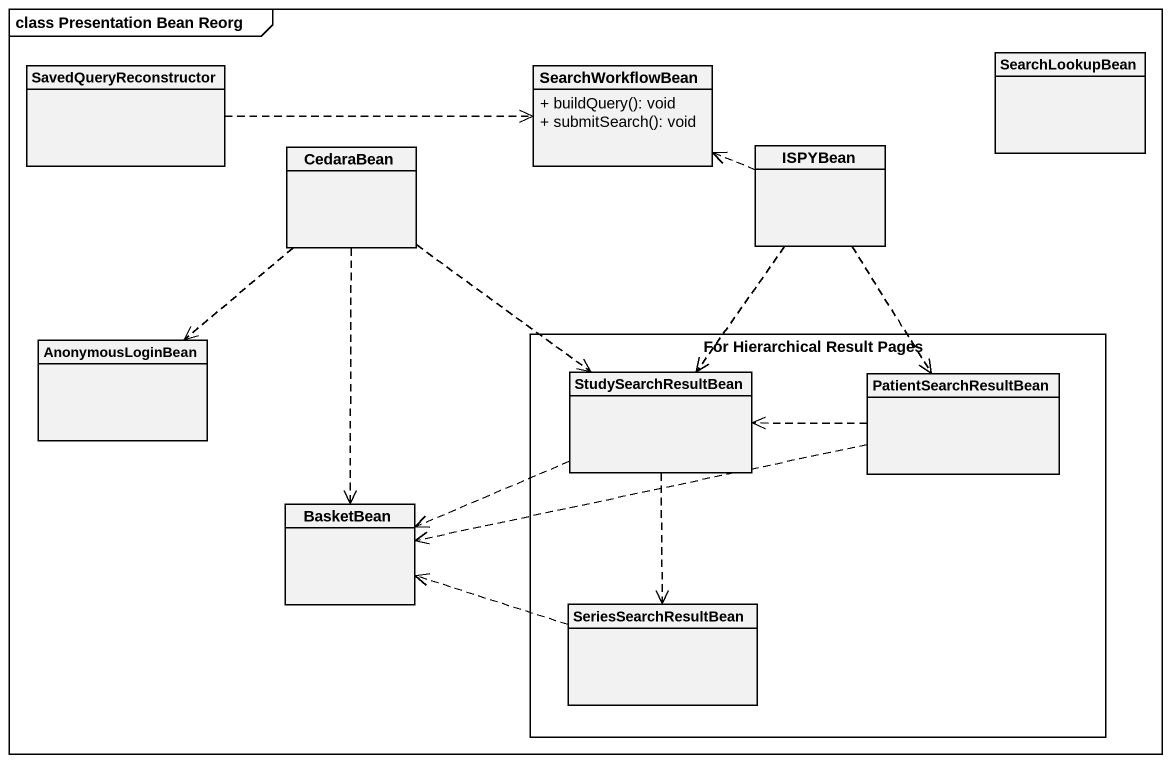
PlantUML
@startuml
mainframe class Presentation Bean Reorg
hide circle
hide empty members
skinparam classAttributeIconSize 0
class SavedQueryReconstructor
class SearchWorkflowBean {
  + buildQuery(): void
  + submitSearch(): void
}
class SearchLookupBean
class CedaraBean
class ISPYBean
class AnonymousLoginBean
rectangle "For Hierarchical Result Pages" as For_Hierarchical_Result {
  class StudySearchResultBean
  class PatientSearchResultBean
  class SeriesSearchResultBean
}
class BasketBean
SavedQueryReconstructor .right.> SearchWorkflowBean
CedaraBean ..> AnonymousLoginBean
CedaraBean ..> StudySearchResultBean
CedaraBean ..> BasketBean
ISPYBean .left.> SearchWorkflowBean
ISPYBean ..> StudySearchResultBean
ISPYBean ..> PatientSearchResultBean
StudySearchResultBean .left.> BasketBean
StudySearchResultBean ..> SeriesSearchResultBean
PatientSearchResultBean .left.> StudySearchResultBean
PatientSearchResultBean .left.> BasketBean
SeriesSearchResultBean .left.> BasketBean
@enduml
